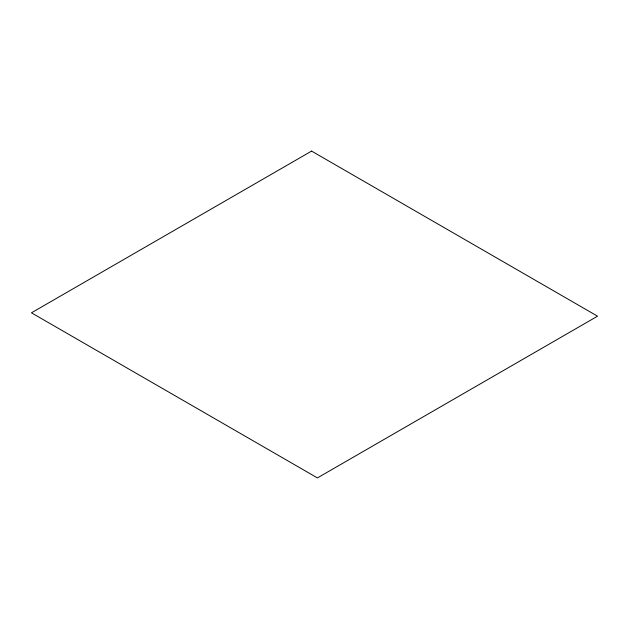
<?xml version="1.0" encoding="UTF-8"?>
<svg xmlns="http://www.w3.org/2000/svg" width="629" height="629" viewBox="0 0 629 629"><rect width="100%" height="100%" fill="white"/><g stroke="black" fill="none" stroke-linecap="round" stroke-linejoin="round"><path stroke-width="0.94" d="M311.583 151.086L31.45 312.817L317.417 477.914L597.55 316.183L311.583 151.086"/></g></svg>
